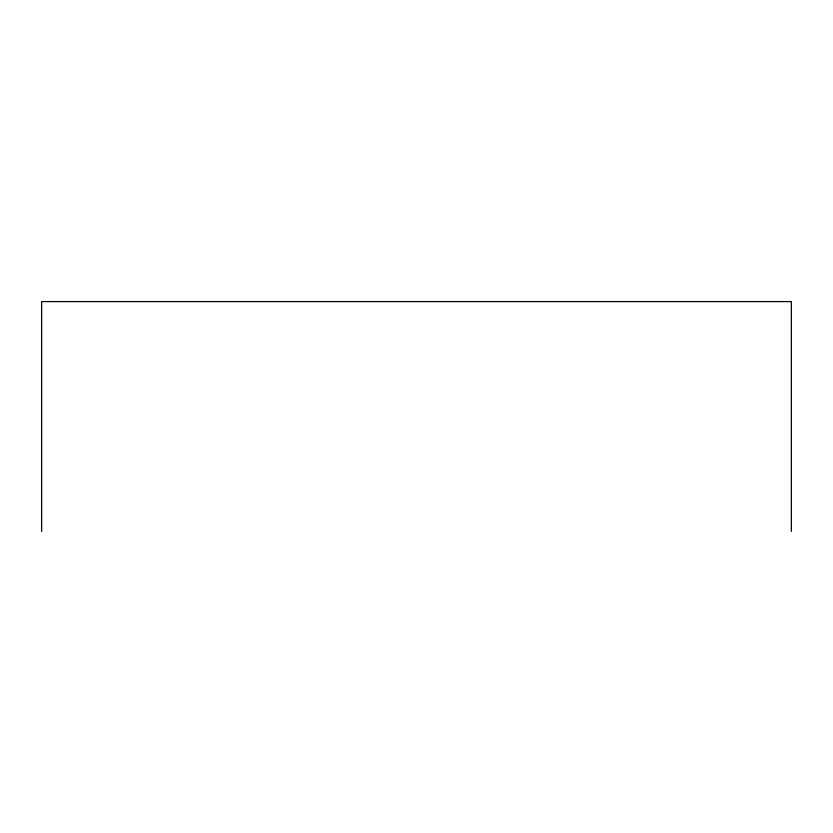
<?xml version="1.0" encoding="UTF-8"?>
<svg xmlns="http://www.w3.org/2000/svg" width="833" height="833" viewBox="0 0 833 833"><rect width="100%" height="100%" fill="white"/><g stroke="black" fill="none" stroke-linecap="round" stroke-linejoin="round"><path stroke-width="1.25" d="M791.35 531.412L791.35 301.588L41.65 301.588L41.65 531.412"/></g></svg>
